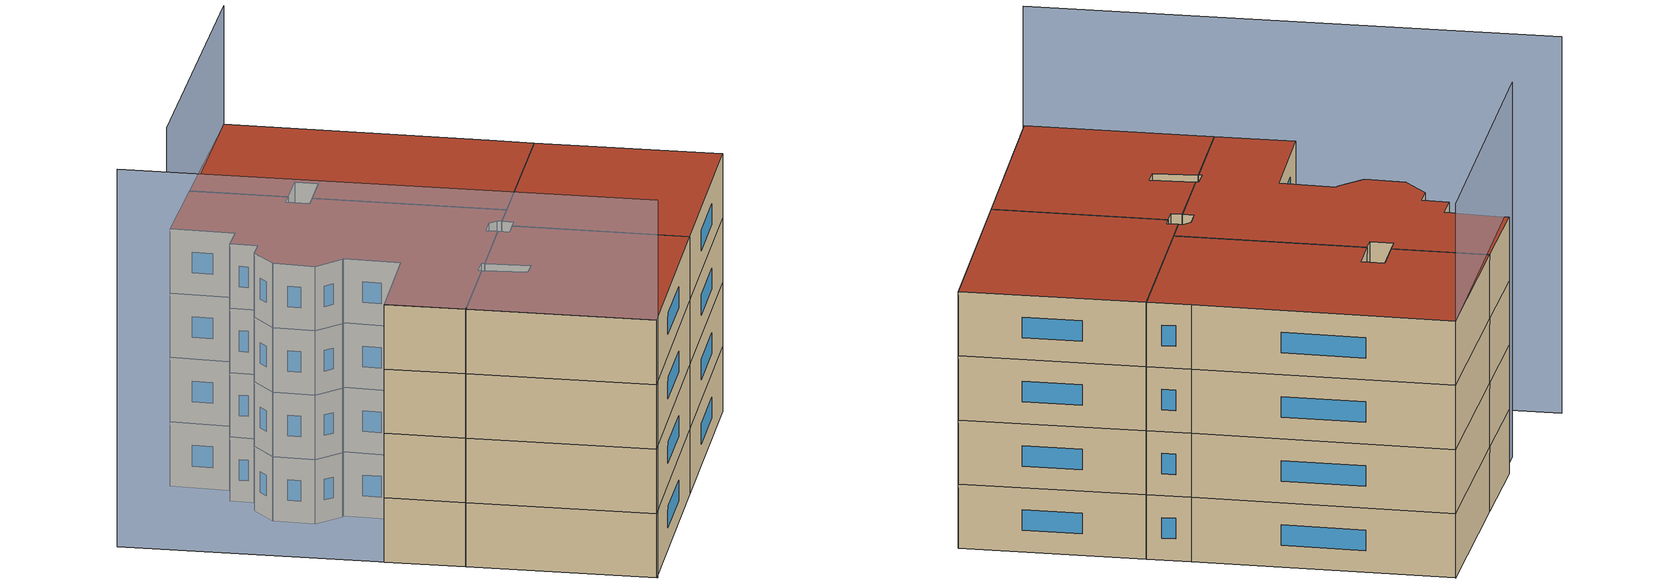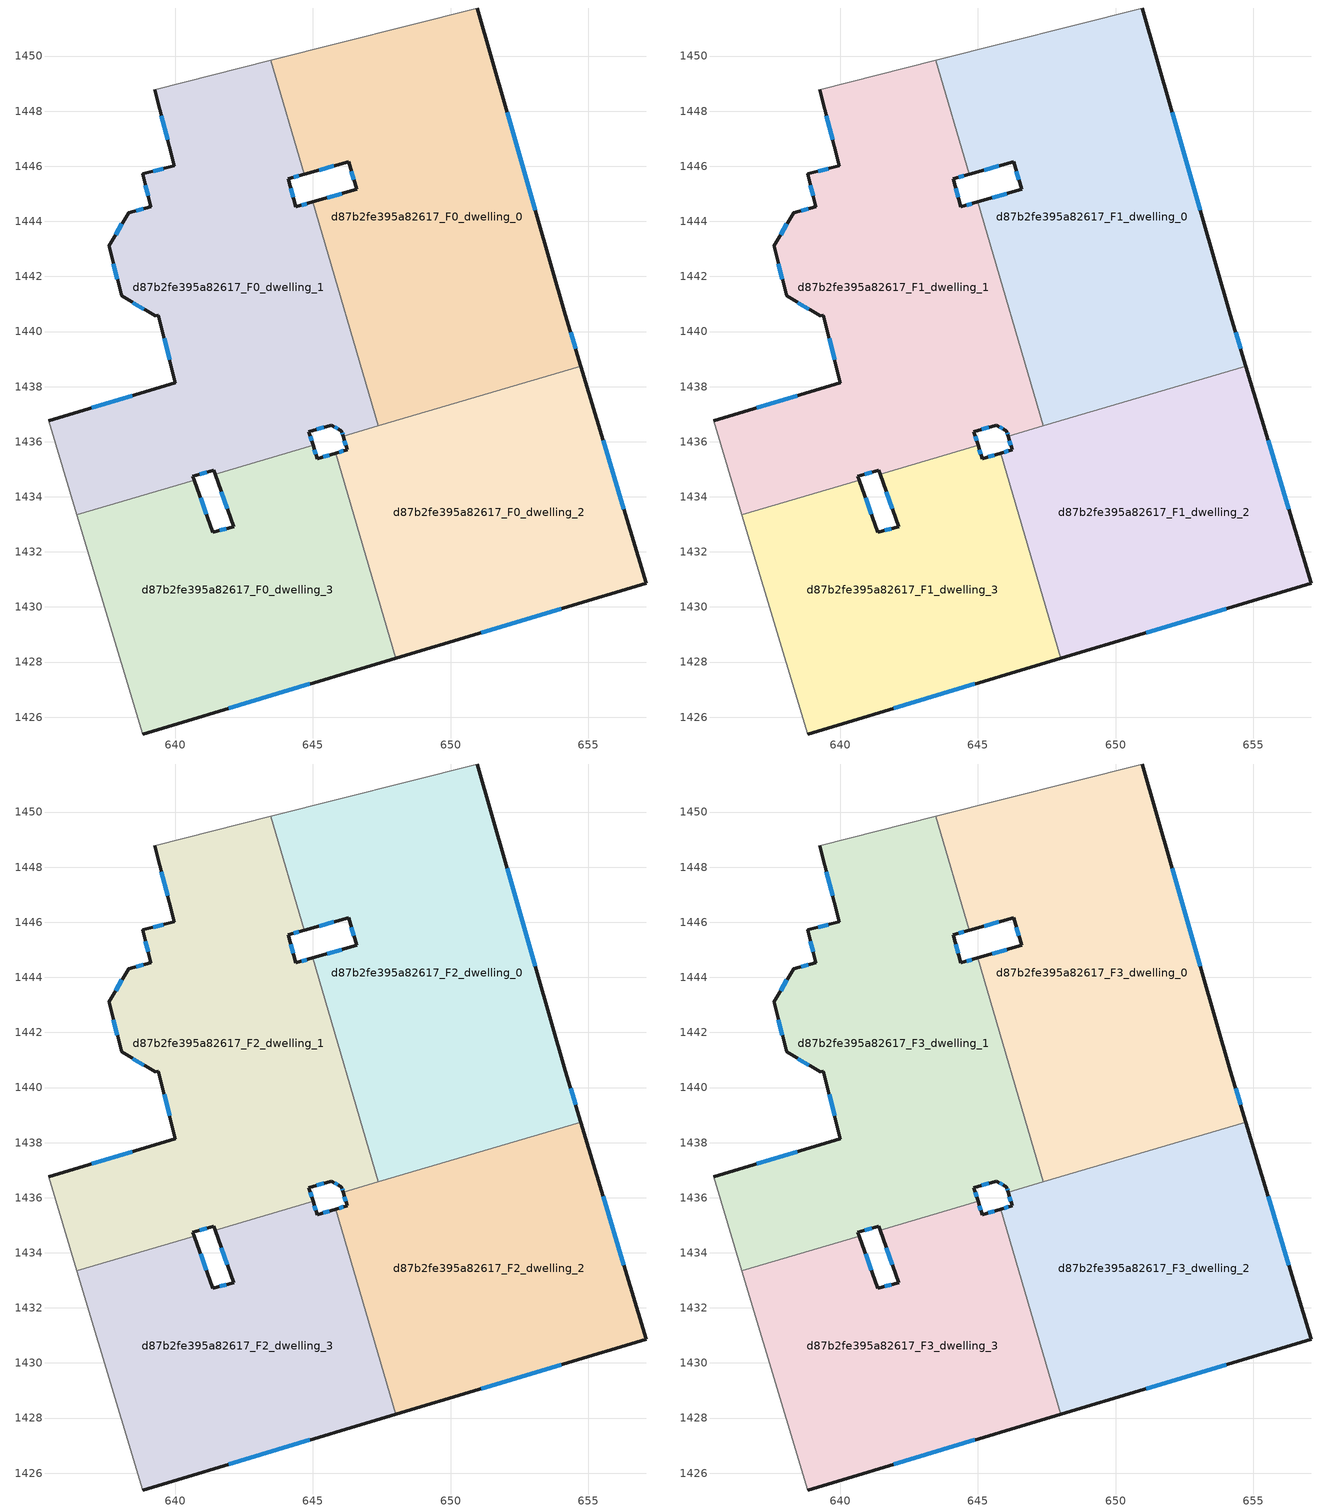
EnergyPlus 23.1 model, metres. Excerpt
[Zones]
d87b2fe395a82617_F0_dwelling_0
 floor ground (EU_floor_Construction): 650.96,1451.75 654.16,1440.6 654.73,1438.73 647.38,1436.57 644.99,1444.7 646.58,1445.16 646.3,1446.17 644.69,1445.71 643.47,1449.85 z0
 wall outside (EU_wall_Construction): 644.69,1445.71 646.3,1446.17 646.58,1445.16 644.99,1444.7 / 654.73,1438.73 654.16,1440.6 650.96,1451.75 z0:3
 wall adiabatic (EU_wall_Construction): 650.96,1451.75 643.47,1449.85 z0:3
 wall to d87b2fe395a82617_F0_dwelling_1 (EU_wall_Construction): 643.47,1449.85 644.69,1445.71 / 644.99,1444.7 647.38,1436.57 z0:3
 wall to d87b2fe395a82617_F0_dwelling_2 (EU_wall_Construction): 647.38,1436.57 654.73,1438.73 z0:3
 window (EU_Window_Construction): 646.04,1445 645.53,1444.86 / 646.4,1445.82 646.49,1445.5 / 645.24,1445.86 645.75,1446.01 / 653.07,1444.39 652.05,1447.95 / 654.54,1439.37 654.36,1439.97 z1.02:1.98
d87b2fe395a82617_F0_dwelling_1
 floor ground (EU_floor_Construction): 643.47,1449.85 644.69,1445.71 644.1,1445.54 644.39,1444.53 644.99,1444.7 647.38,1436.57 646.1,1436.19 646.04,1436.4 645.66,1436.61 644.86,1436.36 645.01,1435.87 641.45,1434.83 641.4,1434.96 640.64,1434.75 640.7,1434.6 636.44,1433.35 635.41,1436.77 640.01,1438.14 639.39,1440.59 639.28,1440.56 638.05,1441.29 637.6,1443.07 637.59,1443.1 638.31,1444.32 639.12,1444.53 638.82,1445.72 639.97,1446.01 639.26,1448.78 z0
 wall outside (EU_wall_Construction): 645.01,1435.87 644.86,1436.36 645.66,1436.61 646.04,1436.4 646.1,1436.19 / 640.7,1434.6 640.64,1434.75 641.41,1434.96 641.45,1434.83 / 639.26,1448.78 639.97,1446.01 638.82,1445.72 639.12,1444.53 638.31,1444.32 637.59,1443.1 637.6,1443.07 638.05,1441.29 639.28,1440.56 639.39,1440.59 640.01,1438.14 635.41,1436.77 / 644.99,1444.7 644.39,1444.53 644.1,1445.54 644.69,1445.71 z0:3
 wall adiabatic (EU_wall_Construction): 635.41,1436.77 636.44,1433.35 / 643.47,1449.85 639.26,1448.78 z0:3
 wall to d87b2fe395a82617_F0_dwelling_3 (EU_wall_Construction): 641.45,1434.83 645.01,1435.87 / 636.44,1433.35 640.7,1434.6 z0:3
 wall to d87b2fe395a82617_F0_dwelling_2 (EU_wall_Construction): 646.1,1436.19 647.38,1436.57 z0:3
 window (EU_Window_Construction): 645.79,1436.54 645.91,1436.47 / 645.13,1436.44 645.39,1436.52 / 644.96,1436.04 644.91,1436.19 / 640.9,1434.82 641.15,1434.89 / 638.45,1437.67 636.98,1437.23 / 639.6,1439.76 639.8,1438.98 / 638.47,1441.04 638.86,1440.81 / 637.75,1442.47 637.9,1441.9 / 638.07,1443.9 637.84,1443.52 / 638.84,1444.45 638.59,1444.39 / 638.92,1445.31 639.02,1444.93 / 639.58,1445.91 639.21,1445.82 / 639.5,1447.84 639.73,1446.95 / 644.3,1445.59 644.49,1445.65 / 644.29,1444.87 644.2,1445.2 / 644.78,1444.65 644.59,1444.59 / 646.06,1436.33 646.08,1436.26 z1.02:1.98
d87b2fe395a82617_F0_dwelling_2
 floor ground (EU_floor_Construction): 654.73,1438.73 657.1,1430.87 648.01,1428.14 645.82,1435.58 646.24,1435.71 646.1,1436.19 z0
 wall outside (EU_wall_Construction): 648.01,1428.14 657.1,1430.87 654.73,1438.73 / 646.1,1436.19 646.24,1435.71 645.82,1435.58 z0:3
 wall to d87b2fe395a82617_F0_dwelling_3 (EU_wall_Construction): 645.82,1435.58 648.01,1428.14 z0:3
 window (EU_Window_Construction): 656.3,1433.54 655.54,1436.06 / 651.11,1429.07 654.01,1429.94 / 646.1,1435.66 645.97,1435.62 / 646.15,1436.03 646.19,1435.87 z1.02:1.98
d87b2fe395a82617_F0_dwelling_3
 floor ground (EU_floor_Construction): 645.82,1435.58 648.01,1428.14 638.82,1425.39 636.44,1433.35 640.7,1434.6 641.36,1432.71 642.12,1432.92 641.45,1434.83 645.01,1435.87 645.16,1435.38 z0
 wall outside (EU_wall_Construction): 641.45,1434.83 642.12,1432.92 641.36,1432.71 640.7,1434.6 / 645.82,1435.58 645.16,1435.38 645.01,1435.87 / 638.82,1425.39 648.01,1428.14 z0:3
 wall adiabatic (EU_wall_Construction): 636.44,1433.35 638.82,1425.39 z0:3
 window (EU_Window_Construction): 641.86,1432.85 641.62,1432.78 / 641.68,1434.18 641.89,1433.57 / 645.11,1435.55 645.06,1435.7 / 645.6,1435.51 645.38,1435.45 / 641.95,1426.33 644.88,1427.2 / 641.13,1433.36 640.92,1433.96 z1.02:1.98
d87b2fe395a82617_F1_dwelling_0
 floor to d87b2fe395a82617_F0_dwelling_0 (EU_floor_Construction): 650.96,1451.75 654.16,1440.6 654.73,1438.73 647.38,1436.57 644.99,1444.7 646.58,1445.16 646.3,1446.17 644.69,1445.71 643.47,1449.85 z3
 wall outside (EU_wall_Construction): 644.69,1445.71 646.3,1446.17 646.58,1445.16 644.99,1444.7 / 654.73,1438.73 654.16,1440.6 650.96,1451.75 z3:6
 wall adiabatic (EU_wall_Construction): 650.96,1451.75 643.47,1449.85 z3:6
 wall to d87b2fe395a82617_F1_dwelling_1 (EU_wall_Construction): 643.47,1449.85 644.69,1445.71 / 644.99,1444.7 647.38,1436.57 z3:6
 wall to d87b2fe395a82617_F1_dwelling_2 (EU_wall_Construction): 647.38,1436.57 654.73,1438.73 z3:6
 window (EU_Window_Construction): 646.04,1445 645.53,1444.86 / 646.4,1445.82 646.49,1445.5 / 645.24,1445.86 645.75,1446.01 / 653.07,1444.39 652.05,1447.95 / 654.54,1439.37 654.36,1439.97 z4.02:4.98
d87b2fe395a82617_F1_dwelling_1
 floor to d87b2fe395a82617_F0_dwelling_1 (EU_floor_Construction): 643.47,1449.85 644.69,1445.71 644.1,1445.54 644.39,1444.53 644.99,1444.7 647.38,1436.57 646.1,1436.19 646.04,1436.4 645.66,1436.61 644.86,1436.36 645.01,1435.87 641.45,1434.83 641.4,1434.96 640.64,1434.75 640.7,1434.6 636.44,1433.35 635.41,1436.77 640.01,1438.14 639.39,1440.59 639.28,1440.56 638.05,1441.29 637.6,1443.07 637.59,1443.1 638.31,1444.32 639.12,1444.53 638.82,1445.72 639.97,1446.01 639.26,1448.78 z3
 wall outside (EU_wall_Construction): 645.01,1435.87 644.86,1436.36 645.66,1436.61 646.04,1436.4 646.1,1436.19 / 640.7,1434.6 640.64,1434.75 641.41,1434.96 641.45,1434.83 / 639.26,1448.78 639.97,1446.01 638.82,1445.72 639.12,1444.53 638.31,1444.32 637.59,1443.1 637.6,1443.07 638.05,1441.29 639.28,1440.56 639.39,1440.59 640.01,1438.14 635.41,1436.77 / 644.99,1444.7 644.39,1444.53 644.1,1445.54 644.69,1445.71 z3:6
 wall adiabatic (EU_wall_Construction): 635.41,1436.77 636.44,1433.35 / 643.47,1449.85 639.26,1448.78 z3:6
 wall to d87b2fe395a82617_F1_dwelling_3 (EU_wall_Construction): 641.45,1434.83 645.01,1435.87 / 636.44,1433.35 640.7,1434.6 z3:6
 wall to d87b2fe395a82617_F1_dwelling_2 (EU_wall_Construction): 646.1,1436.19 647.38,1436.57 z3:6
 window (EU_Window_Construction): 645.79,1436.54 645.91,1436.47 / 645.13,1436.44 645.39,1436.52 / 644.96,1436.04 644.91,1436.19 / 640.9,1434.82 641.15,1434.89 / 638.45,1437.67 636.98,1437.23 / 639.6,1439.76 639.8,1438.98 / 638.47,1441.04 638.86,1440.81 / 637.75,1442.47 637.9,1441.9 / 638.07,1443.9 637.84,1443.52 / 638.84,1444.45 638.59,1444.39 / 638.92,1445.31 639.02,1444.93 / 639.58,1445.91 639.21,1445.82 / 639.5,1447.84 639.73,1446.95 / 644.3,1445.59 644.49,1445.65 / 644.29,1444.87 644.2,1445.2 / 644.78,1444.65 644.59,1444.59 / 646.06,1436.33 646.08,1436.26 z4.02:4.98
d87b2fe395a82617_F1_dwelling_2
 floor to d87b2fe395a82617_F0_dwelling_2 (EU_floor_Construction): 654.73,1438.73 657.1,1430.87 648.01,1428.14 645.82,1435.58 646.24,1435.71 646.1,1436.19 z3
 wall outside (EU_wall_Construction): 648.01,1428.14 657.1,1430.87 654.73,1438.73 / 646.1,1436.19 646.24,1435.71 645.82,1435.58 z3:6
 wall to d87b2fe395a82617_F1_dwelling_3 (EU_wall_Construction): 645.82,1435.58 648.01,1428.14 z3:6
 window (EU_Window_Construction): 656.3,1433.54 655.54,1436.06 / 651.11,1429.07 654.01,1429.94 / 646.1,1435.66 645.97,1435.62 / 646.15,1436.03 646.19,1435.87 z4.02:4.98
d87b2fe395a82617_F1_dwelling_3
 floor to d87b2fe395a82617_F0_dwelling_3 (EU_floor_Construction): 645.82,1435.58 648.01,1428.14 638.82,1425.39 636.44,1433.35 640.7,1434.6 641.36,1432.71 642.12,1432.92 641.45,1434.83 645.01,1435.87 645.16,1435.38 z3
 wall outside (EU_wall_Construction): 641.45,1434.83 642.12,1432.92 641.36,1432.71 640.7,1434.6 / 645.82,1435.58 645.16,1435.38 645.01,1435.87 / 638.82,1425.39 648.01,1428.14 z3:6
 wall adiabatic (EU_wall_Construction): 636.44,1433.35 638.82,1425.39 z3:6
 window (EU_Window_Construction): 641.86,1432.85 641.62,1432.78 / 641.68,1434.18 641.89,1433.57 / 645.11,1435.55 645.06,1435.7 / 645.6,1435.51 645.38,1435.45 / 641.95,1426.33 644.88,1427.2 / 641.13,1433.36 640.92,1433.96 z4.02:4.98
d87b2fe395a82617_F2_dwelling_0
 floor to d87b2fe395a82617_F1_dwelling_0 (EU_floor_Construction): 650.96,1451.75 654.16,1440.6 654.73,1438.73 647.38,1436.57 644.99,1444.7 646.58,1445.16 646.3,1446.17 644.69,1445.71 643.47,1449.85 z6
 wall outside (EU_wall_Construction): 644.69,1445.71 646.3,1446.17 646.58,1445.16 644.99,1444.7 / 654.73,1438.73 654.16,1440.6 650.96,1451.75 z6:9
 wall adiabatic (EU_wall_Construction): 650.96,1451.75 643.47,1449.85 z6:9
 wall to d87b2fe395a82617_F2_dwelling_1 (EU_wall_Construction): 643.47,1449.85 644.69,1445.71 / 644.99,1444.7 647.38,1436.57 z6:9
 wall to d87b2fe395a82617_F2_dwelling_2 (EU_wall_Construction): 647.38,1436.57 654.73,1438.73 z6:9
 window (EU_Window_Construction): 646.04,1445 645.53,1444.86 / 646.4,1445.82 646.49,1445.5 / 645.24,1445.86 645.75,1446.01 / 653.07,1444.39 652.05,1447.95 / 654.54,1439.37 654.36,1439.97 z7.02:7.98
d87b2fe395a82617_F2_dwelling_1
 floor to d87b2fe395a82617_F1_dwelling_1 (EU_floor_Construction): 643.47,1449.85 644.69,1445.71 644.1,1445.54 644.39,1444.53 644.99,1444.7 647.38,1436.57 646.1,1436.19 646.04,1436.4 645.66,1436.61 644.86,1436.36 645.01,1435.87 641.45,1434.83 641.4,1434.96 640.64,1434.75 640.7,1434.6 636.44,1433.35 635.41,1436.77 640.01,1438.14 639.39,1440.59 639.28,1440.56 638.05,1441.29 637.6,1443.07 637.59,1443.1 638.31,1444.32 639.12,1444.53 638.82,1445.72 639.97,1446.01 639.26,1448.78 z6
 wall outside (EU_wall_Construction): 645.01,1435.87 644.86,1436.36 645.66,1436.61 646.04,1436.4 646.1,1436.19 / 640.7,1434.6 640.64,1434.75 641.41,1434.96 641.45,1434.83 / 639.26,1448.78 639.97,1446.01 638.82,1445.72 639.12,1444.53 638.31,1444.32 637.59,1443.1 637.6,1443.07 638.05,1441.29 639.28,1440.56 639.39,1440.59 640.01,1438.14 635.41,1436.77 / 644.99,1444.7 644.39,1444.53 644.1,1445.54 644.69,1445.71 z6:9
 wall adiabatic (EU_wall_Construction): 635.41,1436.77 636.44,1433.35 / 643.47,1449.85 639.26,1448.78 z6:9
 wall to d87b2fe395a82617_F2_dwelling_3 (EU_wall_Construction): 641.45,1434.83 645.01,1435.87 / 636.44,1433.35 640.7,1434.6 z6:9
 wall to d87b2fe395a82617_F2_dwelling_2 (EU_wall_Construction): 646.1,1436.19 647.38,1436.57 z6:9
 window (EU_Window_Construction): 645.79,1436.54 645.91,1436.47 / 645.13,1436.44 645.39,1436.52 / 644.96,1436.04 644.91,1436.19 / 640.9,1434.82 641.15,1434.89 / 638.45,1437.67 636.98,1437.23 / 639.6,1439.76 639.8,1438.98 / 638.47,1441.04 638.86,1440.81 / 637.75,1442.47 637.9,1441.9 / 638.07,1443.9 637.84,1443.52 / 638.84,1444.45 638.59,1444.39 / 638.92,1445.31 639.02,1444.93 / 639.58,1445.91 639.21,1445.82 / 639.5,1447.84 639.73,1446.95 / 644.3,1445.59 644.49,1445.65 / 644.29,1444.87 644.2,1445.2 / 644.78,1444.65 644.59,1444.59 / 646.06,1436.33 646.08,1436.26 z7.02:7.98
d87b2fe395a82617_F2_dwelling_2
 floor to d87b2fe395a82617_F1_dwelling_2 (EU_floor_Construction): 654.73,1438.73 657.1,1430.87 648.01,1428.14 645.82,1435.58 646.24,1435.71 646.1,1436.19 z6
 wall outside (EU_wall_Construction): 648.01,1428.14 657.1,1430.87 654.73,1438.73 / 646.1,1436.19 646.24,1435.71 645.82,1435.58 z6:9
 wall to d87b2fe395a82617_F2_dwelling_3 (EU_wall_Construction): 645.82,1435.58 648.01,1428.14 z6:9
 window (EU_Window_Construction): 656.3,1433.54 655.54,1436.06 / 651.11,1429.07 654.01,1429.94 / 646.1,1435.66 645.97,1435.62 / 646.15,1436.03 646.19,1435.87 z7.02:7.98
d87b2fe395a82617_F2_dwelling_3
 floor to d87b2fe395a82617_F1_dwelling_3 (EU_floor_Construction): 645.82,1435.58 648.01,1428.14 638.82,1425.39 636.44,1433.35 640.7,1434.6 641.36,1432.71 642.12,1432.92 641.45,1434.83 645.01,1435.87 645.16,1435.38 z6
 wall outside (EU_wall_Construction): 641.45,1434.83 642.12,1432.92 641.36,1432.71 640.7,1434.6 / 645.82,1435.58 645.16,1435.38 645.01,1435.87 / 638.82,1425.39 648.01,1428.14 z6:9
 wall adiabatic (EU_wall_Construction): 636.44,1433.35 638.82,1425.39 z6:9
 window (EU_Window_Construction): 641.86,1432.85 641.62,1432.78 / 641.68,1434.18 641.89,1433.57 / 645.11,1435.55 645.06,1435.7 / 645.6,1435.51 645.38,1435.45 / 641.95,1426.33 644.88,1427.2 / 641.13,1433.36 640.92,1433.96 z7.02:7.98
d87b2fe395a82617_F3_dwelling_0
 floor to d87b2fe395a82617_F2_dwelling_0 (EU_floor_Construction): 650.96,1451.75 654.16,1440.6 654.73,1438.73 647.38,1436.57 644.99,1444.7 646.58,1445.16 646.3,1446.17 644.69,1445.71 643.47,1449.85 z9
 wall outside (EU_wall_Construction): 644.69,1445.71 646.3,1446.17 646.58,1445.16 644.99,1444.7 / 654.73,1438.73 654.16,1440.6 650.96,1451.75 z9:12
 wall adiabatic (EU_wall_Construction): 650.96,1451.75 643.47,1449.85 z9:12
 wall to d87b2fe395a82617_F3_dwelling_1 (EU_wall_Construction): 643.47,1449.85 644.69,1445.71 / 644.99,1444.7 647.38,1436.57 z9:12
 wall to d87b2fe395a82617_F3_dwelling_2 (EU_wall_Construction): 647.38,1436.57 654.73,1438.73 z9:12
 window (EU_Window_Construction): 646.04,1445 645.53,1444.86 / 646.4,1445.82 646.49,1445.5 / 645.24,1445.86 645.75,1446.01 / 653.07,1444.39 652.05,1447.95 / 654.54,1439.37 654.36,1439.97 z10.02:10.98
 roof outside (EU_roof_Construction): 654.73,1438.73 654.16,1440.6 650.96,1451.75 643.47,1449.85 644.69,1445.71 646.3,1446.17 646.58,1445.16 644.99,1444.7 647.38,1436.57 z12
d87b2fe395a82617_F3_dwelling_1
 floor to d87b2fe395a82617_F2_dwelling_1 (EU_floor_Construction): 643.47,1449.85 644.69,1445.71 644.1,1445.54 644.39,1444.53 644.99,1444.7 647.38,1436.57 646.1,1436.19 646.04,1436.4 645.66,1436.61 644.86,1436.36 645.01,1435.87 641.45,1434.83 641.4,1434.96 640.64,1434.75 640.7,1434.6 636.44,1433.35 635.41,1436.77 640.01,1438.14 639.39,1440.59 639.28,1440.56 638.05,1441.29 637.6,1443.07 637.59,1443.1 638.31,1444.32 639.12,1444.53 638.82,1445.72 639.97,1446.01 639.26,1448.78 z9
 wall outside (EU_wall_Construction): 645.01,1435.87 644.86,1436.36 645.66,1436.61 646.04,1436.4 646.1,1436.19 / 640.7,1434.6 640.64,1434.75 641.41,1434.96 641.45,1434.83 / 639.26,1448.78 639.97,1446.01 638.82,1445.72 639.12,1444.53 638.31,1444.32 637.59,1443.1 637.6,1443.07 638.05,1441.29 639.28,1440.56 639.39,1440.59 640.01,1438.14 635.41,1436.77 / 644.99,1444.7 644.39,1444.53 644.1,1445.54 644.69,1445.71 z9:12
 wall adiabatic (EU_wall_Construction): 635.41,1436.77 636.44,1433.35 / 643.47,1449.85 639.26,1448.78 z9:12
 wall to d87b2fe395a82617_F3_dwelling_3 (EU_wall_Construction): 641.45,1434.83 645.01,1435.87 / 636.44,1433.35 640.7,1434.6 z9:12
 wall to d87b2fe395a82617_F3_dwelling_2 (EU_wall_Construction): 646.1,1436.19 647.38,1436.57 z9:12
 window (EU_Window_Construction): 645.79,1436.54 645.91,1436.47 / 645.13,1436.44 645.39,1436.52 / 644.96,1436.04 644.91,1436.19 / 640.9,1434.82 641.15,1434.89 / 638.45,1437.67 636.98,1437.23 / 639.6,1439.76 639.8,1438.98 / 638.47,1441.04 638.86,1440.81 / 637.75,1442.47 637.9,1441.9 / 638.07,1443.9 637.84,1443.52 / 638.84,1444.45 638.59,1444.39 / 638.92,1445.31 639.02,1444.93 / 639.58,1445.91 639.21,1445.82 / 639.5,1447.84 639.73,1446.95 / 644.3,1445.59 644.49,1445.65 / 644.29,1444.87 644.2,1445.2 / 644.78,1444.65 644.59,1444.59 / 646.06,1436.33 646.08,1436.26 z10.02:10.98
 roof outside (EU_roof_Construction): 646.1,1436.19 647.38,1436.57 644.99,1444.7 644.39,1444.53 644.1,1445.54 644.69,1445.71 643.47,1449.85 639.26,1448.78 639.97,1446.01 638.82,1445.72 639.12,1444.53 638.31,1444.32 637.59,1443.1 637.6,1443.07 638.05,1441.29 639.28,1440.56 639.39,1440.59 640.01,1438.14 635.41,1436.77 636.44,1433.35 640.7,1434.6 640.64,1434.75 641.4,1434.96 641.45,1434.83 645.01,1435.87 644.86,1436.36 645.66,1436.61 646.04,1436.4 z12
d87b2fe395a82617_F3_dwelling_2
 floor to d87b2fe395a82617_F2_dwelling_2 (EU_floor_Construction): 654.73,1438.73 657.1,1430.87 648.01,1428.14 645.82,1435.58 646.24,1435.71 646.1,1436.19 z9
 wall outside (EU_wall_Construction): 648.01,1428.14 657.1,1430.87 654.73,1438.73 / 646.1,1436.19 646.24,1435.71 645.82,1435.58 z9:12
 wall to d87b2fe395a82617_F3_dwelling_3 (EU_wall_Construction): 645.82,1435.58 648.01,1428.14 z9:12
 window (EU_Window_Construction): 656.3,1433.54 655.54,1436.06 / 651.11,1429.07 654.01,1429.94 / 646.1,1435.66 645.97,1435.62 / 646.15,1436.03 646.19,1435.87 z10.02:10.98
 roof outside (EU_roof_Construction): 657.1,1430.87 654.73,1438.73 646.1,1436.19 646.24,1435.71 645.82,1435.58 648.01,1428.14 z12
d87b2fe395a82617_F3_dwelling_3
 floor to d87b2fe395a82617_F2_dwelling_3 (EU_floor_Construction): 645.82,1435.58 648.01,1428.14 638.82,1425.39 636.44,1433.35 640.7,1434.6 641.36,1432.71 642.12,1432.92 641.45,1434.83 645.01,1435.87 645.16,1435.38 z9
 wall outside (EU_wall_Construction): 641.45,1434.83 642.12,1432.92 641.36,1432.71 640.7,1434.6 / 645.82,1435.58 645.16,1435.38 645.01,1435.87 / 638.82,1425.39 648.01,1428.14 z9:12
 wall adiabatic (EU_wall_Construction): 636.44,1433.35 638.82,1425.39 z9:12
 window (EU_Window_Construction): 641.86,1432.85 641.62,1432.78 / 641.68,1434.18 641.89,1433.57 / 645.11,1435.55 645.06,1435.7 / 645.6,1435.51 645.38,1435.45 / 641.95,1426.33 644.88,1427.2 / 641.13,1433.36 640.92,1433.96 z10.02:10.98
 roof outside (EU_roof_Construction): 648.01,1428.14 645.82,1435.58 645.16,1435.38 645.01,1435.87 641.45,1434.83 642.12,1432.92 641.36,1432.71 640.7,1434.6 636.44,1433.35 638.82,1425.39 z12
shading: 632.08,1447.9 638.83,1425.35 z0:17.6; 650.96,1451.75 637.43,1448.06 z0:17.5
[Building]
EU S2 Campaign: North Axis=0; Terrain=City; Solar Distribution=FullExterior
[Site:Location]
Vienna: Latitude=48; Longitude=16.5; Time Zone=1; Elevation=183
[SizingPeriod:WeatherFileDays]
AnnualSizingPeriod: Begin Month=1; Begin Day of Month=1; End Month=12; End Day of Month=31; Day of Week for Start Day=Monday; Use Weather File Daylight Saving Period=No; Use Weather File Rain and Snow Indicators=No
[MATERIAL]
EU_InternalMass_Material: Roughness=MediumRough; Thickness=0.1; Conductivity=1; Density=1800; Specific Heat=900; Thermal Absorptance=0.9; Solar Absorptance=0.7; Visible Absorptance=0.7
[MATERIAL:NOMASS] Roughness=MediumRough; Thermal Absorptance=0.9; Solar Absorptance=0.7; Visible Absorptance=0.7
Name | Thermal Resistance
EU_wall_NoMass | 0.942466
EU_roof_NoMass | 0.551687
EU_floor_NoMass | 0.66527
[WINDOWMATERIAL:SIMPLEGLAZINGSYSTEM]
EU_Window_SimpleGlazing: UFactor=2.03367; Solar Heat Gain Coefficient=0.65; Visible Transmittance=0.65
[CONSTRUCTION]
EU_wall_Construction: EU_wall_NoMass
EU_roof_Construction: EU_roof_NoMass
EU_floor_Construction: EU_floor_NoMass
EU_Window_Construction: EU_Window_SimpleGlazing
EU_InternalMass_Construction: EU_InternalMass_Material
[ZONE] Type=1; Multiplier=1; Ceiling Height=autocalculate; Floor Area=autocalculate; Part of Total Floor Area=Yes
Name | Volume
d87b2fe395a82617_F0_dwelling_0; d87b2fe395a82617_F1_dwelling_0; d87b2fe395a82617_F2_dwelling_0; d87b2fe395a82617_F3_dwelling_0 | 310.158
d87b2fe395a82617_F0_dwelling_1; d87b2fe395a82617_F1_dwelling_1; d87b2fe395a82617_F2_dwelling_1; d87b2fe395a82617_F3_dwelling_1 | 310.138
d87b2fe395a82617_F0_dwelling_2; d87b2fe395a82617_F1_dwelling_2; d87b2fe395a82617_F2_dwelling_2; d87b2fe395a82617_F3_dwelling_2 | 233.263
d87b2fe395a82617_F0_dwelling_3 | 233.258
d87b2fe395a82617_F1_dwelling_3; d87b2fe395a82617_F2_dwelling_3; d87b2fe395a82617_F3_dwelling_3 | 233.256
[INTERNALMASS] Construction=EU_InternalMass_Construction
Name | Zone or ZoneList | Surface Area
d87b2fe395a82617_F0_dwelling_0_EU_InternalMass | d87b2fe395a82617_F0_dwelling_0 | 103.389
d87b2fe395a82617_F0_dwelling_1_EU_InternalMass | d87b2fe395a82617_F0_dwelling_1 | 103.38
d87b2fe395a82617_F0_dwelling_2_EU_InternalMass | d87b2fe395a82617_F0_dwelling_2 | 77.7526
d87b2fe395a82617_F0_dwelling_3_EU_InternalMass | d87b2fe395a82617_F0_dwelling_3 | 77.7533
d87b2fe395a82617_F1_dwelling_0_EU_InternalMass | d87b2fe395a82617_F1_dwelling_0 | 103.389
d87b2fe395a82617_F1_dwelling_1_EU_InternalMass | d87b2fe395a82617_F1_dwelling_1 | 103.38
d87b2fe395a82617_F1_dwelling_2_EU_InternalMass | d87b2fe395a82617_F1_dwelling_2 | 77.7526
d87b2fe395a82617_F1_dwelling_3_EU_InternalMass | d87b2fe395a82617_F1_dwelling_3 | 77.7533
d87b2fe395a82617_F2_dwelling_0_EU_InternalMass | d87b2fe395a82617_F2_dwelling_0 | 103.389
d87b2fe395a82617_F2_dwelling_1_EU_InternalMass | d87b2fe395a82617_F2_dwelling_1 | 103.38
d87b2fe395a82617_F2_dwelling_2_EU_InternalMass | d87b2fe395a82617_F2_dwelling_2 | 77.7526
d87b2fe395a82617_F2_dwelling_3_EU_InternalMass | d87b2fe395a82617_F2_dwelling_3 | 77.7533
d87b2fe395a82617_F3_dwelling_0_EU_InternalMass | d87b2fe395a82617_F3_dwelling_0 | 103.389
d87b2fe395a82617_F3_dwelling_1_EU_InternalMass | d87b2fe395a82617_F3_dwelling_1 | 103.38
d87b2fe395a82617_F3_dwelling_2_EU_InternalMass | d87b2fe395a82617_F3_dwelling_2 | 77.7526
d87b2fe395a82617_F3_dwelling_3_EU_InternalMass | d87b2fe395a82617_F3_dwelling_3 | 77.7533
[OTHEREQUIPMENT] Fuel Type=Electricity; Design Level Calculation Method=Watts/Area; Power per Zone Floor Area=1; Fraction Latent=0; Fraction Radiant=0; Fraction Lost=0; Carbon Dioxide Generation Rate=0; EndUse Subcategory=EU_Step8_InternalGains
Name | Zone or ZoneList or Space or SpaceList | Schedule
EU_Step8_InternalGain_d87b2fe395a82617_F0_dwelling_0_f000 | d87b2fe395a82617_F0_dwelling_0 | EU_Step8_GainSchedule_d87b2fe395a82617_F0_dwelling_0_f000
EU_Step8_InternalGain_d87b2fe395a82617_F0_dwelling_1_f000 | d87b2fe395a82617_F0_dwelling_1 | EU_Step8_GainSchedule_d87b2fe395a82617_F0_dwelling_1_f000
EU_Step8_InternalGain_d87b2fe395a82617_F0_dwelling_2_f000 | d87b2fe395a82617_F0_dwelling_2 | EU_Step8_GainSchedule_d87b2fe395a82617_F0_dwelling_2_f000
EU_Step8_InternalGain_d87b2fe395a82617_F0_dwelling_3_f000 | d87b2fe395a82617_F0_dwelling_3 | EU_Step8_GainSchedule_d87b2fe395a82617_F0_dwelling_3_f000
EU_Step8_InternalGain_d87b2fe395a82617_F1_dwelling_0_f000 | d87b2fe395a82617_F1_dwelling_0 | EU_Step8_GainSchedule_d87b2fe395a82617_F1_dwelling_0_f000
EU_Step8_InternalGain_d87b2fe395a82617_F1_dwelling_1_f000 | d87b2fe395a82617_F1_dwelling_1 | EU_Step8_GainSchedule_d87b2fe395a82617_F1_dwelling_1_f000
EU_Step8_InternalGain_d87b2fe395a82617_F1_dwelling_2_f000 | d87b2fe395a82617_F1_dwelling_2 | EU_Step8_GainSchedule_d87b2fe395a82617_F1_dwelling_2_f000
EU_Step8_InternalGain_d87b2fe395a82617_F1_dwelling_3_f000 | d87b2fe395a82617_F1_dwelling_3 | EU_Step8_GainSchedule_d87b2fe395a82617_F1_dwelling_3_f000
EU_Step8_InternalGain_d87b2fe395a82617_F2_dwelling_0_f000 | d87b2fe395a82617_F2_dwelling_0 | EU_Step8_GainSchedule_d87b2fe395a82617_F2_dwelling_0_f000
EU_Step8_InternalGain_d87b2fe395a82617_F2_dwelling_1_f000 | d87b2fe395a82617_F2_dwelling_1 | EU_Step8_GainSchedule_d87b2fe395a82617_F2_dwelling_1_f000
EU_Step8_InternalGain_d87b2fe395a82617_F2_dwelling_2_f000 | d87b2fe395a82617_F2_dwelling_2 | EU_Step8_GainSchedule_d87b2fe395a82617_F2_dwelling_2_f000
EU_Step8_InternalGain_d87b2fe395a82617_F2_dwelling_3_f000 | d87b2fe395a82617_F2_dwelling_3 | EU_Step8_GainSchedule_d87b2fe395a82617_F2_dwelling_3_f000
EU_Step8_InternalGain_d87b2fe395a82617_F3_dwelling_0_f000 | d87b2fe395a82617_F3_dwelling_0 | EU_Step8_GainSchedule_d87b2fe395a82617_F3_dwelling_0_f000
EU_Step8_InternalGain_d87b2fe395a82617_F3_dwelling_1_f000 | d87b2fe395a82617_F3_dwelling_1 | EU_Step8_GainSchedule_d87b2fe395a82617_F3_dwelling_1_f000
EU_Step8_InternalGain_d87b2fe395a82617_F3_dwelling_2_f000 | d87b2fe395a82617_F3_dwelling_2 | EU_Step8_GainSchedule_d87b2fe395a82617_F3_dwelling_2_f000
EU_Step8_InternalGain_d87b2fe395a82617_F3_dwelling_3_f000 | d87b2fe395a82617_F3_dwelling_3 | EU_Step8_GainSchedule_d87b2fe395a82617_F3_dwelling_3_f000
[ZONEVENTILATION:DESIGNFLOWRATE] Schedule=EU_AlwaysOn; Design Flow Rate Calculation Method=AirChanges/Hour; Air Changes per Hour=0.530523; Ventilation Type=Natural; Fan Pressure Rise=0; Fan Total Efficiency=1; Constant Term Coefficient=1; Temperature Term Coefficient=0; Velocity Term Coefficient=0; Velocity Squared Term Coefficient=0; Minimum Indoor Temperature=-100; Maximum Indoor Temperature=100; Delta Temperature=-100; Minimum Outdoor Temperature=-100; Maximum Outdoor Temperature=100; Maximum Wind Speed=40
Name | Zone or ZoneList or Space or SpaceList
EU_ConstantAir_d87b2fe395a82617_F0_dwelling_0 | d87b2fe395a82617_F0_dwelling_0
EU_ConstantAir_d87b2fe395a82617_F0_dwelling_1 | d87b2fe395a82617_F0_dwelling_1
EU_ConstantAir_d87b2fe395a82617_F0_dwelling_2 | d87b2fe395a82617_F0_dwelling_2
EU_ConstantAir_d87b2fe395a82617_F0_dwelling_3 | d87b2fe395a82617_F0_dwelling_3
EU_ConstantAir_d87b2fe395a82617_F1_dwelling_0 | d87b2fe395a82617_F1_dwelling_0
EU_ConstantAir_d87b2fe395a82617_F1_dwelling_1 | d87b2fe395a82617_F1_dwelling_1
EU_ConstantAir_d87b2fe395a82617_F1_dwelling_2 | d87b2fe395a82617_F1_dwelling_2
EU_ConstantAir_d87b2fe395a82617_F1_dwelling_3 | d87b2fe395a82617_F1_dwelling_3
EU_ConstantAir_d87b2fe395a82617_F2_dwelling_0 | d87b2fe395a82617_F2_dwelling_0
EU_ConstantAir_d87b2fe395a82617_F2_dwelling_1 | d87b2fe395a82617_F2_dwelling_1
EU_ConstantAir_d87b2fe395a82617_F2_dwelling_2 | d87b2fe395a82617_F2_dwelling_2
EU_ConstantAir_d87b2fe395a82617_F2_dwelling_3 | d87b2fe395a82617_F2_dwelling_3
EU_ConstantAir_d87b2fe395a82617_F3_dwelling_0 | d87b2fe395a82617_F3_dwelling_0
EU_ConstantAir_d87b2fe395a82617_F3_dwelling_1 | d87b2fe395a82617_F3_dwelling_1
EU_ConstantAir_d87b2fe395a82617_F3_dwelling_2 | d87b2fe395a82617_F3_dwelling_2
EU_ConstantAir_d87b2fe395a82617_F3_dwelling_3 | d87b2fe395a82617_F3_dwelling_3
[HVACTEMPLATE:THERMOSTAT] Constant Heating Setpoint=20; Constant Cooling Setpoint=50
EU_HeatOnly_d87b2fe395a82617_F0_dwelling_0; EU_HeatOnly_d87b2fe395a82617_F0_dwelling_1; EU_HeatOnly_d87b2fe395a82617_F0_dwelling_2; EU_HeatOnly_d87b2fe395a82617_F0_dwelling_3; EU_HeatOnly_d87b2fe395a82617_F1_dwelling_0; EU_HeatOnly_d87b2fe395a82617_F1_dwelling_1; EU_HeatOnly_d87b2fe395a82617_F1_dwelling_2; EU_HeatOnly_d87b2fe395a82617_F1_dwelling_3; EU_HeatOnly_d87b2fe395a82617_F2_dwelling_0; EU_HeatOnly_d87b2fe395a82617_F2_dwelling_1; EU_HeatOnly_d87b2fe395a82617_F2_dwelling_2; EU_HeatOnly_d87b2fe395a82617_F2_dwelling_3; EU_HeatOnly_d87b2fe395a82617_F3_dwelling_0; EU_HeatOnly_d87b2fe395a82617_F3_dwelling_1; EU_HeatOnly_d87b2fe395a82617_F3_dwelling_2; EU_HeatOnly_d87b2fe395a82617_F3_dwelling_3
[HVACTEMPLATE:ZONE:IDEALLOADSAIRSYSTEM] System Availability Schedule=EU_AlwaysOn; Maximum Heating Supply Air Temperature=50; Minimum Cooling Supply Air Temperature=13; Maximum Heating Supply Air Humidity Ratio=0.0156; Minimum Cooling Supply Air Humidity Ratio=0.0077; Heating Limit=NoLimit; Cooling Limit=NoLimit; Heating Availability Schedule=EU_AlwaysOn; Cooling Availability Schedule=EU_CoolingOff; Dehumidification Control Type=ConstantSensibleHeatRatio; Cooling Sensible Heat Ratio=0.7; Dehumidification Setpoint=60; Humidification Control Type=None; Humidification Setpoint=30; Outdoor Air Method=None; Outdoor Air Flow Rate per Person=0.00944; Outdoor Air Flow Rate per Zone Floor Area=0; Outdoor Air Flow Rate per Zone=0; Demand Controlled Ventilation Type=None; Outdoor Air Economizer Type=NoEconomizer; Heat Recovery Type=None; Sensible Heat Recovery Effectiveness=0.7; Latent Heat Recovery Effectiveness=0.65
Name | Template Thermostat
d87b2fe395a82617_F0_dwelling_0 | EU_HeatOnly_d87b2fe395a82617_F0_dwelling_0
d87b2fe395a82617_F0_dwelling_1 | EU_HeatOnly_d87b2fe395a82617_F0_dwelling_1
d87b2fe395a82617_F0_dwelling_2 | EU_HeatOnly_d87b2fe395a82617_F0_dwelling_2
d87b2fe395a82617_F0_dwelling_3 | EU_HeatOnly_d87b2fe395a82617_F0_dwelling_3
d87b2fe395a82617_F1_dwelling_0 | EU_HeatOnly_d87b2fe395a82617_F1_dwelling_0
d87b2fe395a82617_F1_dwelling_1 | EU_HeatOnly_d87b2fe395a82617_F1_dwelling_1
d87b2fe395a82617_F1_dwelling_2 | EU_HeatOnly_d87b2fe395a82617_F1_dwelling_2
d87b2fe395a82617_F1_dwelling_3 | EU_HeatOnly_d87b2fe395a82617_F1_dwelling_3
d87b2fe395a82617_F2_dwelling_0 | EU_HeatOnly_d87b2fe395a82617_F2_dwelling_0
d87b2fe395a82617_F2_dwelling_1 | EU_HeatOnly_d87b2fe395a82617_F2_dwelling_1
d87b2fe395a82617_F2_dwelling_2 | EU_HeatOnly_d87b2fe395a82617_F2_dwelling_2
d87b2fe395a82617_F2_dwelling_3 | EU_HeatOnly_d87b2fe395a82617_F2_dwelling_3
d87b2fe395a82617_F3_dwelling_0 | EU_HeatOnly_d87b2fe395a82617_F3_dwelling_0
d87b2fe395a82617_F3_dwelling_1 | EU_HeatOnly_d87b2fe395a82617_F3_dwelling_1
d87b2fe395a82617_F3_dwelling_2 | EU_HeatOnly_d87b2fe395a82617_F3_dwelling_2
d87b2fe395a82617_F3_dwelling_3 | EU_HeatOnly_d87b2fe395a82617_F3_dwelling_3
[SIZING:ZONE] Zone Cooling Design Supply Air Temperature Input Method=SupplyAirTemperature; Zone Cooling Design Supply Air Temperature=13; Zone Heating Design Supply Air Temperature Input Method=SupplyAirTemperature; Zone Heating Design Supply Air Temperature=50; Zone Cooling Design Supply Air Humidity Ratio=0.008; Zone Heating Design Supply Air Humidity Ratio=0.008; Cooling Design Air Flow Method=DesignDay; Cooling Design Air Flow Rate=0; Cooling Minimum Air Flow per Zone Floor Area=0.000762; Cooling Minimum Air Flow=0; Cooling Minimum Air Flow Fraction=0.2; Heating Design Air Flow Method=DesignDay; Heating Design Air Flow Rate=0; Heating Maximum Air Flow per Zone Floor Area=0.002032; Heating Maximum Air Flow=0.141576; Heating Maximum Air Flow Fraction=0.3; Account for Dedicated Outdoor Air System=No; Dedicated Outdoor Air System Control Strategy=NeutralSupplyAir; Dedicated Outdoor Air Low Setpoint Temperature for Design=autosize; Dedicated Outdoor Air High Setpoint Temperature for Design=autosize; Zone Load Sizing Method=Sensible Load Only No Latent Load; Zone Latent Cooling Design Supply Air Humidity Ratio Input Method=HumidityRatioDifference; Zone Cooling Design Supply Air Humidity Ratio Difference=0.005; Zone Latent Heating Design Supply Air Humidity Ratio Input Method=HumidityRatioDifference; Zone Humidification Design Supply Air Humidity Ratio Difference=0.005
d87b2fe395a82617_F0_dwelling_0; d87b2fe395a82617_F0_dwelling_1; d87b2fe395a82617_F0_dwelling_2; d87b2fe395a82617_F0_dwelling_3; d87b2fe395a82617_F1_dwelling_0; d87b2fe395a82617_F1_dwelling_1; d87b2fe395a82617_F1_dwelling_2; d87b2fe395a82617_F1_dwelling_3; d87b2fe395a82617_F2_dwelling_0; d87b2fe395a82617_F2_dwelling_1; d87b2fe395a82617_F2_dwelling_2; d87b2fe395a82617_F2_dwelling_3; d87b2fe395a82617_F3_dwelling_0; d87b2fe395a82617_F3_dwelling_1; d87b2fe395a82617_F3_dwelling_2; d87b2fe395a82617_F3_dwelling_3
[SCHEDULE:CONSTANT]
Name | Hourly Value
EU_AlwaysOn | 1
EU_CoolingOff | 0
[SCHEDULE:FILE] Column Number=1; Rows to Skip at Top=0; Number of Hours of Data=8760; Column Separator=Comma; Interpolate to Timestep=No; Minutes per Item=60; Adjust Schedule for Daylight Savings=Yes
Name | File
EU_Step8_GainSchedule_d87b2fe395a82617_F0_dwelling_0_f000 | ../../schedules/d87b2fe395a82617/d87b2fe395a82617_F0_dwelling_0_f000_gain.csv
EU_Step8_GainSchedule_d87b2fe395a82617_F0_dwelling_1_f000 | ../../schedules/d87b2fe395a82617/d87b2fe395a82617_F0_dwelling_1_f000_gain.csv
EU_Step8_GainSchedule_d87b2fe395a82617_F0_dwelling_2_f000 | ../../schedules/d87b2fe395a82617/d87b2fe395a82617_F0_dwelling_2_f000_gain.csv
EU_Step8_GainSchedule_d87b2fe395a82617_F0_dwelling_3_f000 | ../../schedules/d87b2fe395a82617/d87b2fe395a82617_F0_dwelling_3_f000_gain.csv
EU_Step8_GainSchedule_d87b2fe395a82617_F1_dwelling_0_f000 | ../../schedules/d87b2fe395a82617/d87b2fe395a82617_F1_dwelling_0_f000_gain.csv
EU_Step8_GainSchedule_d87b2fe395a82617_F1_dwelling_1_f000 | ../../schedules/d87b2fe395a82617/d87b2fe395a82617_F1_dwelling_1_f000_gain.csv
EU_Step8_GainSchedule_d87b2fe395a82617_F1_dwelling_2_f000 | ../../schedules/d87b2fe395a82617/d87b2fe395a82617_F1_dwelling_2_f000_gain.csv
EU_Step8_GainSchedule_d87b2fe395a82617_F1_dwelling_3_f000 | ../../schedules/d87b2fe395a82617/d87b2fe395a82617_F1_dwelling_3_f000_gain.csv
EU_Step8_GainSchedule_d87b2fe395a82617_F2_dwelling_0_f000 | ../../schedules/d87b2fe395a82617/d87b2fe395a82617_F2_dwelling_0_f000_gain.csv
EU_Step8_GainSchedule_d87b2fe395a82617_F2_dwelling_1_f000 | ../../schedules/d87b2fe395a82617/d87b2fe395a82617_F2_dwelling_1_f000_gain.csv
EU_Step8_GainSchedule_d87b2fe395a82617_F2_dwelling_2_f000 | ../../schedules/d87b2fe395a82617/d87b2fe395a82617_F2_dwelling_2_f000_gain.csv
EU_Step8_GainSchedule_d87b2fe395a82617_F2_dwelling_3_f000 | ../../schedules/d87b2fe395a82617/d87b2fe395a82617_F2_dwelling_3_f000_gain.csv
EU_Step8_GainSchedule_d87b2fe395a82617_F3_dwelling_0_f000 | ../../schedules/d87b2fe395a82617/d87b2fe395a82617_F3_dwelling_0_f000_gain.csv
EU_Step8_GainSchedule_d87b2fe395a82617_F3_dwelling_1_f000 | ../../schedules/d87b2fe395a82617/d87b2fe395a82617_F3_dwelling_1_f000_gain.csv
EU_Step8_GainSchedule_d87b2fe395a82617_F3_dwelling_2_f000 | ../../schedules/d87b2fe395a82617/d87b2fe395a82617_F3_dwelling_2_f000_gain.csv
EU_Step8_GainSchedule_d87b2fe395a82617_F3_dwelling_3_f000 | ../../schedules/d87b2fe395a82617/d87b2fe395a82617_F3_dwelling_3_f000_gain.csv
